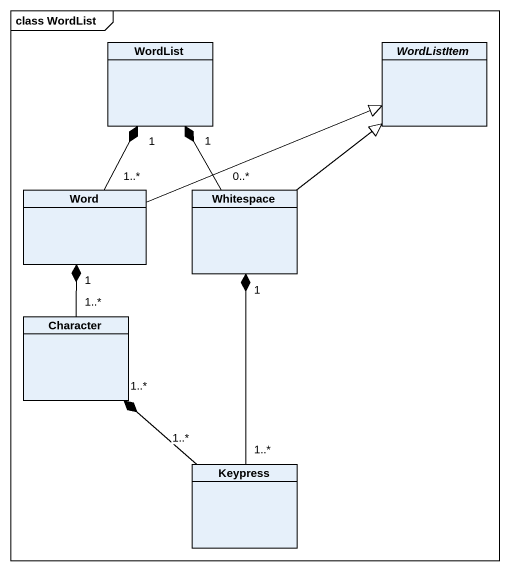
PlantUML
@startuml
mainframe class WordList
hide circle
hide empty members
class WordList
abstract class WordListItem
class Word
class Whitespace
class Character
class Keypress
Word "1..*" -up-* "1" WordList
Word -right-|> WordListItem
Whitespace "0..*" -up-* "1" WordList
Whitespace -up-|> WordListItem
Character "1..*" -up-* "1" Word
Keypress "1..*" -up-* "1" Whitespace
Keypress "1..*" -up-* "1..*" Character
@enduml
